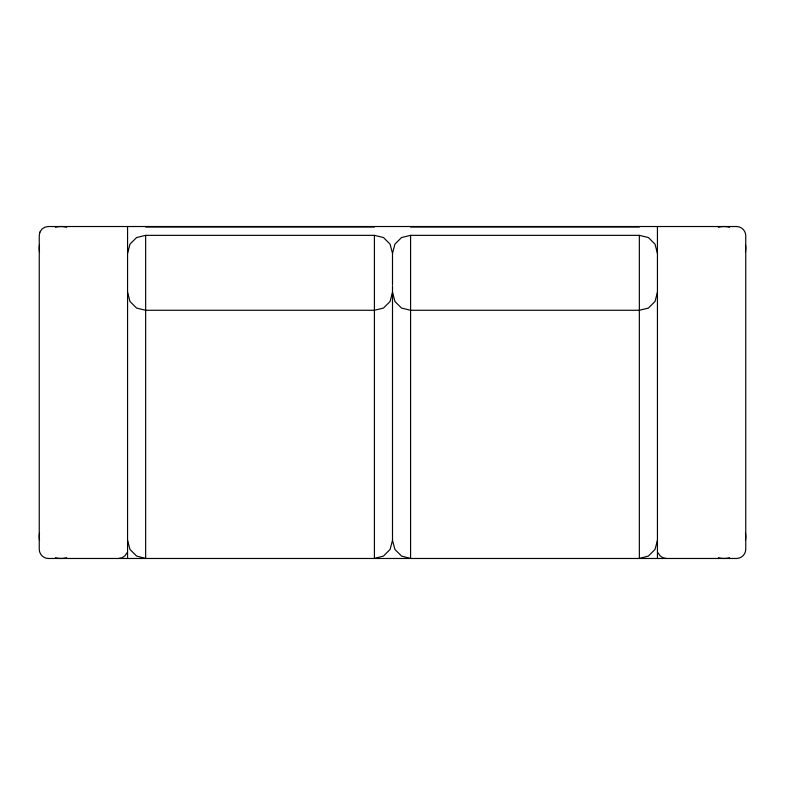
<?xml version="1.0" encoding="UTF-8"?>
<svg xmlns="http://www.w3.org/2000/svg" width="785" height="785" viewBox="0 0 785 785"><rect width="100%" height="100%" fill="white"/><g stroke="black" fill="none" stroke-linecap="round" stroke-linejoin="round"><path stroke-width="1.18" d="M127.562 253.388L129.986 244.135L136.6 237.531L145.647 235.353L374.416 235.353L383.463 237.531L390.076 244.135L392.5 253.388L392.5 284.602M392.5 253.388L394.924 244.135L401.537 237.531L410.584 235.353L639.353 235.353L648.4 237.531L655.014 244.135L657.438 253.388M392.5 285.691L392.5 292.236L390.076 301.489L383.463 308.083L374.416 310.271L145.647 310.271L136.6 308.083L129.986 301.489L127.562 292.236M657.438 292.236L655.014 301.489L648.4 308.083L639.353 310.271L410.584 310.271L401.537 308.083L394.924 301.489L392.5 292.236M392.5 292.864L392.5 540.394L390.076 549.441L383.463 556.055L374.416 558.478L374.416 235.353M657.438 540.394L655.014 549.441L648.4 556.055L639.353 558.478L639.353 235.353M126.876 552.895L124.933 555.829L122.018 557.792L118.584 558.478M145.647 226.993L374.416 226.993M410.584 226.993L639.353 226.993M666.416 558.478L662.982 557.792L660.067 555.829L658.124 552.895M392.5 540.394L394.924 549.441L401.537 556.055L410.584 558.478L410.584 235.353M127.562 540.394L129.986 549.441L136.6 556.055L145.647 558.478L145.647 235.353M657.438 226.522L657.438 558.478M127.562 226.522L127.562 558.478M745.485 533.309A21.764 21.764 0 0 1 745.485 540.129M729.618 557.733A21.764 21.764 0 0 1 718.354 557.733M66.647 557.733A21.764 21.764 0 0 1 55.382 557.733M39.515 540.129A21.764 21.764 0 0 1 39.515 533.309M39.515 251.691A21.764 21.764 0 0 1 39.515 244.871M55.382 227.267A21.764 21.764 0 0 1 66.647 227.267M718.354 227.267A21.764 21.764 0 0 1 729.618 227.267M745.485 244.871A21.764 21.764 0 0 1 745.485 251.691M39.937 232.105L39.25 235.559L39.25 549.441C39.338 554.269 43.381 558.38 48.228 558.478L736.772 558.478C741.619 558.38 745.662 554.269 745.75 549.441L745.75 235.559C745.662 230.731 741.619 226.62 736.772 226.522L48.228 226.522L44.794 227.208L41.88 229.171L39.937 232.105"/></g></svg>
